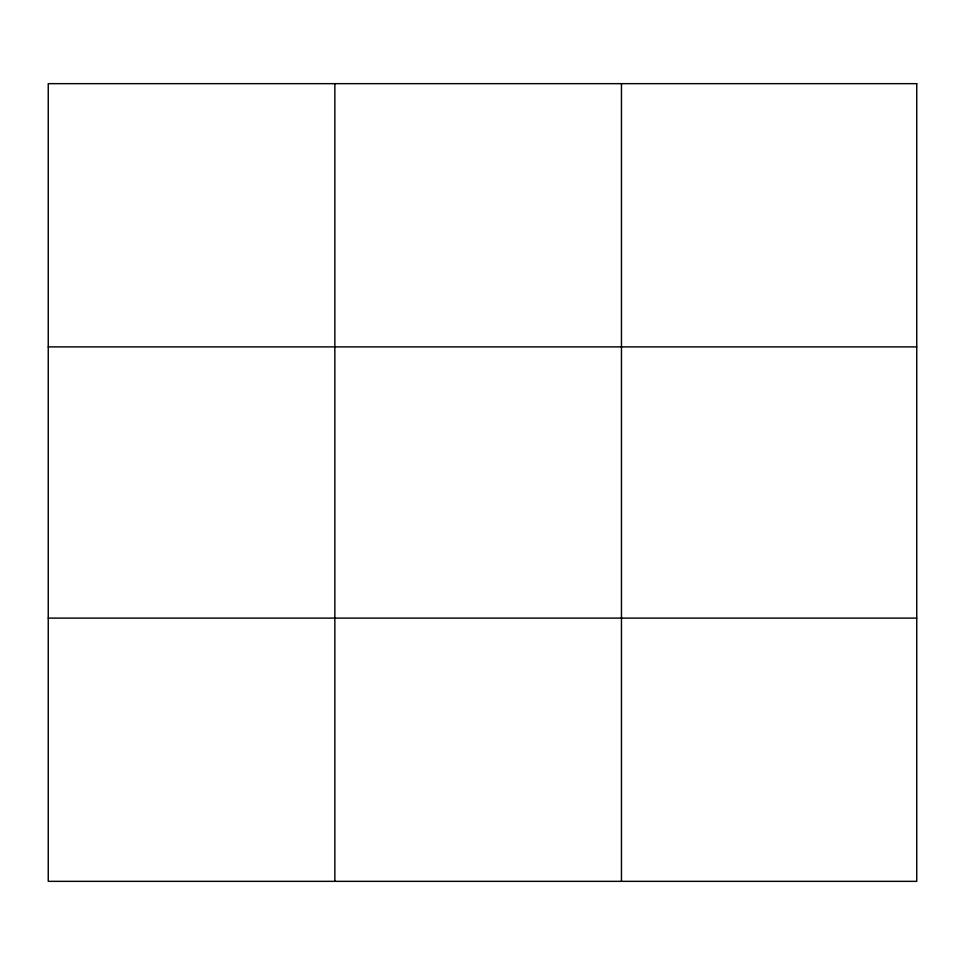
<?xml version="1.0" encoding="UTF-8"?>
<svg xmlns="http://www.w3.org/2000/svg" width="965" height="965" viewBox="0 0 965 965"><rect width="100%" height="100%" fill="white"/><g stroke="black" fill="none" stroke-linecap="round" stroke-linejoin="round"><path stroke-width="1.45" d="M334.855 881.347L334.855 83.653M621.46 881.347L621.46 83.653M48.25 346.893L916.75 346.893M48.25 618.107L916.75 618.107M916.75 83.653L916.75 881.347L48.25 881.347L48.25 83.653L916.75 83.653"/></g></svg>
